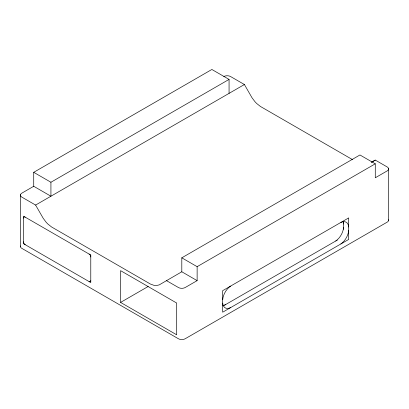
<?xml version="1.0" encoding="UTF-8"?>
<svg xmlns="http://www.w3.org/2000/svg" width="409" height="409" viewBox="0 0 409 409"><rect width="100%" height="100%" fill="white"/><g stroke="black" fill="none" stroke-linecap="round" stroke-linejoin="round"><path stroke-width="0.61" d="M20.45 246.801L20.45 194.699M222.706 303.12L222.68 312.195L348.708 239.434L348.683 230.39A41.217 23.794 -60 0 0 348.683 226.975L348.708 217.9L222.68 290.661L222.706 299.705A41.217 23.794 -60 0 0 222.706 303.12A12.045 6.953 -60 0 0 230.528 307.634M343.58 229.25L343.575 227.44A41.217 23.794 -60 0 0 343.575 224.025L343.58 222.21M337.323 240.088L224.372 305.293M371.444 162.296L375.278 160.083L387.2 166.964A4.816 2.781 0 0 1 387.2 170.901L375.278 177.782L375.278 163.82L197.133 266.668L197.133 280.63L181.806 271.781L159.178 284.915L156.085 285.589A22.505 12.991 60 0 1 154.162 285.405L150.471 284.071L51.606 226.995L47.914 224.066A22.505 12.991 60 0 1 45.987 222.026L43.196 218.278L35.598 205.067L21.8 197.102A4.816 2.781 0 0 1 21.8 193.171L33.722 186.284L50.926 196.218L50.926 182.256L229.066 79.407L229.066 93.37M371.628 162.225L375.278 160.083M33.722 186.284L33.722 172.322L211.867 69.474L229.066 79.407M35.598 205.067L244.393 84.52L251.995 97.731L254.787 101.478A22.505 12.991 60 0 0 256.714 103.513L260.405 106.447L352.711 159.74M181.806 271.781L181.806 257.818L359.951 154.97L375.278 163.82M120.578 302.415L176.698 334.813L176.698 303.049L120.578 270.651L120.578 302.415L148.201 286.469M197.133 280.63L185.211 287.512A4.816 2.781 0 0 1 178.401 287.512L166.478 280.63M244.393 84.52L230.599 76.555A4.816 2.781 0 0 0 223.789 76.555M33.722 172.322L50.926 182.256M181.806 257.818L197.133 266.668M388.55 168.498L388.55 220.599M25.21 244.694A2.408 1.391 60 0 1 23.502 241.745M90.778 280.584A2.408 1.391 60 0 1 89.075 281.566M23.502 218.145A2.408 1.391 60 0 1 25.21 217.164M20.45 245.932A4.816 2.781 0 0 0 21.8 248.335L178.401 338.744A4.816 2.781 0 0 0 185.211 338.744L387.2 222.128A4.816 2.781 0 0 0 388.55 219.73M348.683 230.39A12.045 6.953 -60 0 1 340.861 243.938M222.706 299.705A12.045 6.953 -60 0 1 230.528 286.162M340.861 222.46A12.045 6.953 -60 0 1 348.683 226.975M89.075 254.035A2.408 1.391 60 0 1 90.778 256.985M342.952 221.392A12.045 6.953 -60 0 1 343.575 224.025M225.42 304.685A12.045 6.953 -60 0 1 222.828 305.462M343.575 227.44A12.045 6.953 -60 0 1 335.753 240.988M90.778 255.017L23.502 216.177L23.502 243.708L90.778 282.547L90.778 255.017"/></g></svg>
